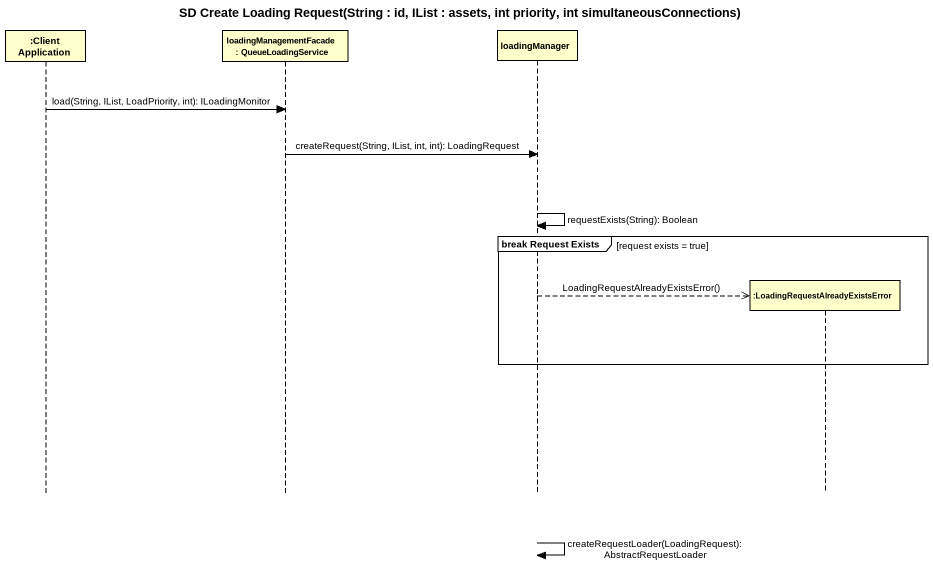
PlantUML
@startuml
title SD Create Loading Request(String : id, IList : assets, int priority, int simultaneousConnections)
hide footbox
participant ":Client Application" as Client_Application
participant "loadingManagementFacade : QueueLoadingService" as loadingManagementFacade
participant loadingManager
participant ":LoadingRequestAlreadyExistsError" as LoadingRequestAlreadyExistsE

Client_Application -> loadingManagementFacade : load(String, IList, LoadPriority, int): ILoadingMonitor
loadingManagementFacade -> loadingManager : createRequest(String, IList, int, int): LoadingRequest
loadingManager -> loadingManager : requestExists(String): Boolean
group break Request Exists [request exists = true]
  loadingManager -->> LoadingRequestAlreadyExistsE ** : LoadingRequestAlreadyExistsError()
end
loadingManager -> loadingManager : createRequestLoader(LoadingRequest): AbstractRequestLoader
@enduml
